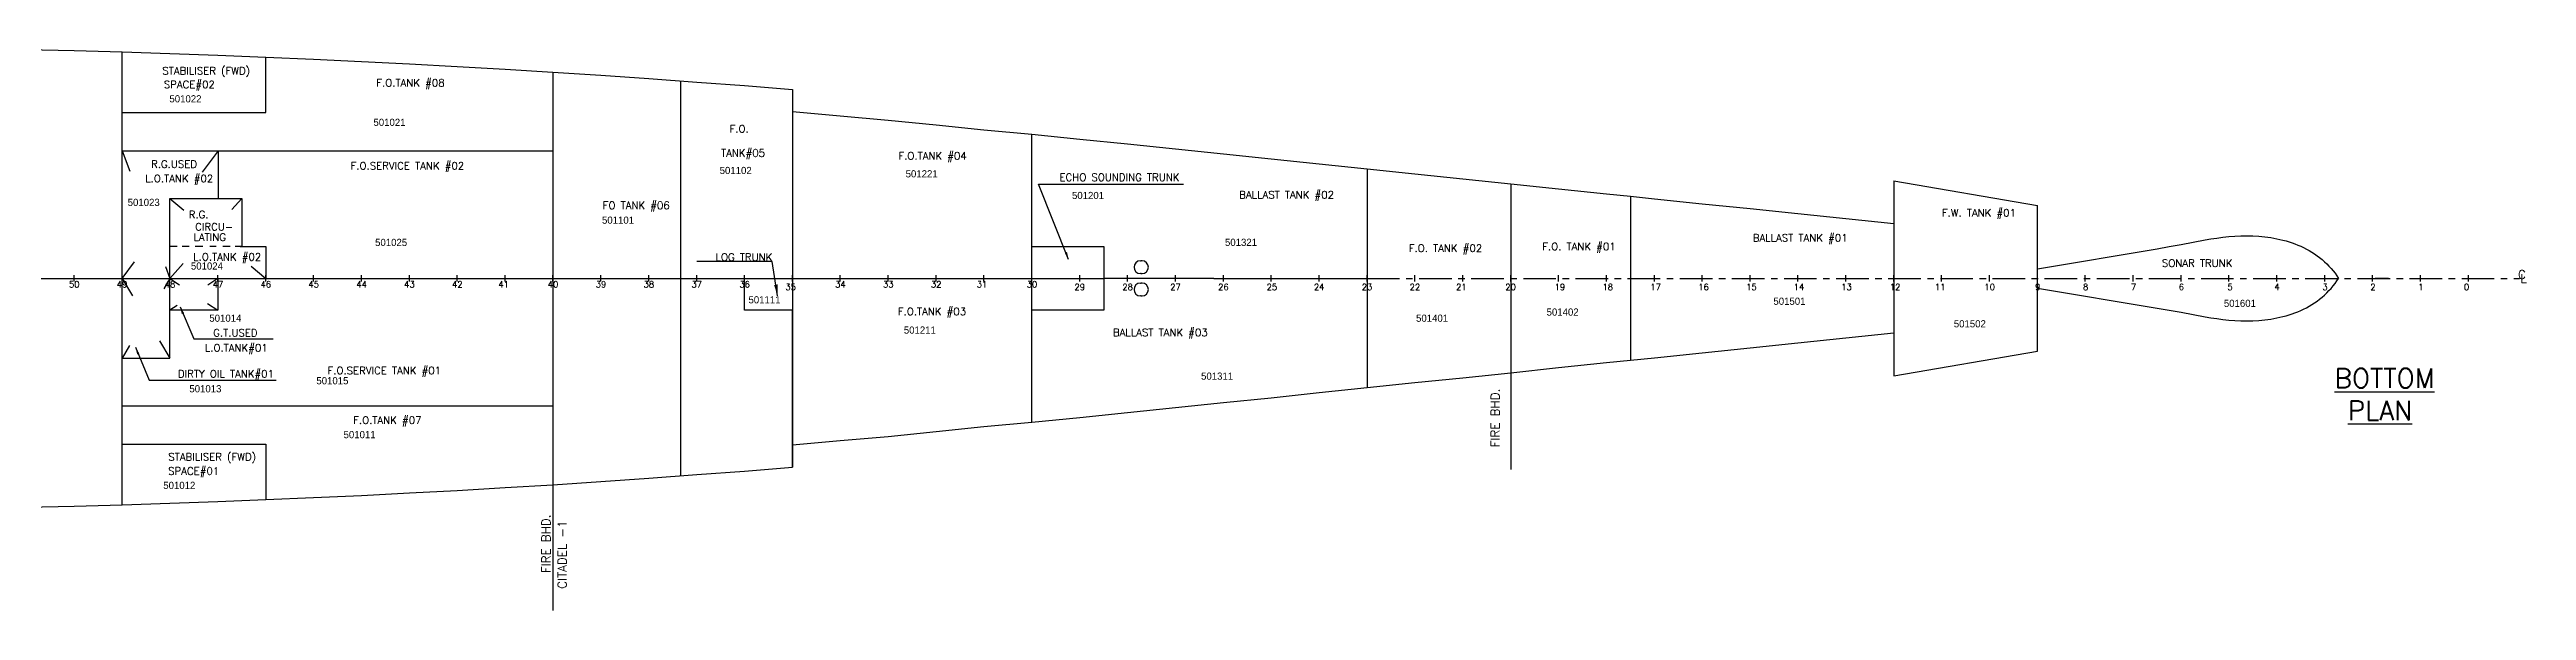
# Model space of a CAD drawing. Header units: inches. Extents: x -439515 to 169029, y 17745 to 226722.
# Drawn here: x 80828 to 147353, y 17745 to 32819 of the extents above; entities that cross this region are included whole.
import ezdxf
from ezdxf.enums import TextEntityAlignment as Align

# ---------------------------------------------------------------- set-up
doc = ezdxf.new("R2010")
doc.units = ezdxf.units.IN
doc.header["$LTSCALE"] = 700
doc.header["$MEASUREMENT"] = 0
doc.linetypes.add('CENTER', pattern=[2, 1.25, -0.25, 0.25, -0.25])
for name, color, linetype in [('01', 7, 'Continuous'), ('1', 2, 'Continuous'), ('COMPT.NOS', 4, 'Continuous'), ('COMPTNAME', 7, 'Continuous'), ('HOLD', 7, 'Continuous')]:
    doc.layers.add(name, color=color, linetype=linetype)
doc.styles.add('ROMANS', font='romans')
doc.styles.add('style1', font='romans.shx', dxfattribs={"height": 250})
doc.dimstyles.new('ISO-25', dxfattribs={"dimtxt": 2.5, "dimasz": 2.5, "dimexe": 1.25, "dimexo": 0.625, "dimtad": 1, "dimdsep": 46, "dimtxsty": 'Standard', "dimcen": 2.5, "dimadec": 0, "dimazin": 0, "dimtfac": 1, "dimtmove": 2, "dimatfit": 3, "dimfxl": 1, "dimtolj": 1, "dimtzin": 0, "dimarcsym": 0})
doc.dimstyles.get("Standard").update_dxf_attribs({"dimtxt": 150.18, "dimasz": 200.18, "dimexe": 0.8, "dimexo": 0.625, "dimgap": 0.09, "dimtad": 0, "dimtih": 1, "dimtoh": 1, "dimdec": 0, "dimzin": 0, "dimdsep": 46, "dimtxsty": 'Standard', "dimcen": 8.09, "dimclrd": 40, "dimclre": 40, "dimadec": 0, "dimazin": 0, "dimtfac": 1, "dimtdec": 0, "dimtofl": 0, "dimtmove": 0, "dimatfit": 3, "dimfxl": 1, "dimtolj": 1, "dimtzin": 0, "dimarcsym": 0})

# ---------------------------------------------------------------- blocks, each defined once
blk = doc.blocks.new('MH1', base_point=(89752, 115291))
at = {"linetype": 'Continuous'}
blk.add_line((89777, 115491), (89752, 115491), dxfattribs=at)
for points in [[(89727, 115491), (89752, 115491)], [(89752, 115091), (89727, 115091)], [(89752, 115091), (89727, 115091)], [(89752, 115091), (89727, 115091)], [(89752, 115091), (89727, 115091)], [(89752, 115091), (89777, 115091)], [(89752, 115091), (89777, 115091)], [(89752, 115091), (89777, 115091)], [(89752, 115091), (89777, 115091)]]:
    blk.add_lwpolyline(points, dxfattribs=at)
blk.add_lwpolyline([(89777, 115091, 1), (89777, 115491)], format="xyb", dxfattribs=at)
blk.add_arc((89727, 115291), 200, 90, 270, dxfattribs=at)

msp = doc.modelspace()

# ---------------------------------------------------------------- linework, layer by layer
at = {"color": 7}
for p, q in [((82776, 20586), (82776, 32754)), ((86634, 31128), (86634, 32614)), ((94350, 32214), (94350, 21125)), ((100781, 31744), (100781, 21596)), ((82776, 31128), (86634, 31128)), ((82776, 30099), (94350, 30099)), ((82776, 30099), (82982, 29550)), ((84934, 29527), (85366, 30099)), ((85366, 28813), (85366, 30099)), ((107211, 22796), (107211, 30543)), ((116213, 29614), (116213, 23725)), ((130360, 29286), (130360, 24054)), ((84062, 24526), (84062, 28813)), ((84062, 28813), (84431, 28505)), ((84062, 28813), (85991, 28813)), ((85991, 28813), (85725, 28518)), ((85991, 28813), (85991, 27527)), ((107390, 29200), (111281, 29200)), ((120072, 29213), (120072, 24126)), ((134218, 24716), (134218, 28624)), ((84255, 27527), (84062, 27527)), ((84574, 27527), (84386, 27527)), ((84941, 27527), (84742, 27527)), ((85307, 27527), (85129, 27527)), ((85679, 27527), (85485, 27527)), ((85991, 27527), (85815, 27527)), ((85947, 27527), (86634, 27527)), ((86634, 27527), (86634, 26670)), ((107211, 27527), (109140, 27527)), ((109140, 27527), (109140, 25812)), ((78918, 26670), (97780, 26670)), ((82776, 26670), (83113, 27116)), ((82776, 26670), (83059, 26198)), ((84062, 26670), (83895, 26392)), ((83943, 26986), (84062, 26670)), ((84418, 27066), (84062, 26670)), ((84062, 26670), (84317, 26500)), ((85348, 26670), (85080, 26491)), ((85348, 26670), (85348, 25812)), ((86240, 26998), (86634, 26670)), ((97780, 26670), (100781, 26670)), ((99495, 25812), (99495, 26670)), ((100781, 26670), (107211, 26670)), ((107211, 26670), (109140, 26670)), ((112098, 26670), (109140, 26670)), ((112098, 26670), (116213, 26670)), ((143647, 26670), (143292, 26670)), ((85069, 25998), (85348, 25812)), ((84259, 25944), (84062, 25812)), ((85348, 25812), (84062, 25812)), ((100781, 25812), (99495, 25812)), ((100781, 21596), (100781, 25812)), ((109140, 25812), (107211, 25812)), ((82979, 24865), (82776, 24526)), ((83785, 24987), (84062, 24526)), ((82776, 24526), (84062, 24526)), ((82776, 23240), (94350, 23240)), ((82776, 22211), (86634, 22211)), ((86634, 22211), (86634, 20725))]:
    msp.add_line(p, q, dxfattribs=at)
at = {"color": 7, "linetype": 'Continuous'}
for p, q in [((97780, 21362), (97780, 31977)), ((81490, 26584), (81490, 26755)), ((82776, 26584), (82776, 26755)), ((84062, 26584), (84062, 26755)), ((85348, 26584), (85348, 26755)), ((86634, 26584), (86634, 26755)), ((87920, 26584), (87920, 26755)), ((89206, 26584), (89206, 26755)), ((90492, 26584), (90492, 26755)), ((91778, 26584), (91778, 26755)), ((93064, 26584), (93064, 26755)), ((94350, 26584), (94350, 26755)), ((95636, 26584), (95636, 26755)), ((96923, 26584), (96923, 26755)), ((98209, 26584), (98209, 26755)), ((99495, 26584), (99495, 26755)), ((100781, 26584), (100781, 26755)), ((102067, 26584), (102067, 26755)), ((103353, 26584), (103353, 26755)), ((104639, 26584), (104639, 26755)), ((105925, 26584), (105925, 26755)), ((107211, 26584), (107211, 26755)), ((108497, 26584), (108497, 26755)), ((109783, 26584), (109783, 26755)), ((111069, 26584), (111069, 26755)), ((112355, 26584), (112355, 26755)), ((113641, 26584), (113641, 26755)), ((114927, 26584), (114927, 26755)), ((116213, 26584), (116213, 26755)), ((117500, 26584), (117500, 26755)), ((118786, 26584), (118786, 26755)), ((120072, 26584), (120072, 26755)), ((121358, 26584), (121358, 26755)), ((122644, 26584), (122644, 26755)), ((123930, 26584), (123930, 26755)), ((125216, 26584), (125216, 26755)), ((126502, 26584), (126502, 26755)), ((127788, 26584), (127788, 26755)), ((129074, 26584), (129074, 26755)), ((130360, 26584), (130360, 26755)), ((131646, 26584), (131646, 26755)), ((132932, 26584), (132932, 26755)), ((134218, 26584), (134218, 26755)), ((134218, 26584), (134218, 26755)), ((134218, 26584), (134218, 26755)), ((134218, 26584), (134218, 26755)), ((135504, 26584), (135504, 26755)), ((135504, 26584), (135504, 26755)), ((136790, 26584), (136790, 26755)), ((136790, 26584), (136790, 26755)), ((138077, 26584), (138077, 26755)), ((139363, 26584), (139363, 26755)), ((140649, 26584), (140649, 26755)), ((140649, 26584), (140649, 26755)), ((141935, 26584), (141935, 26755)), ((143221, 26584), (143221, 26755)), ((144507, 26584), (144507, 26755)), ((145793, 26584), (145793, 26755))]:
    msp.add_line(p, q, dxfattribs=at)
msp.add_line((123287, 28877), (123287, 24462))
at = {"color": 5, "linetype": 'CENTER'}
msp.add_line((116213, 26670), (147165, 26670), dxfattribs=at)
at = {"layer": '01', "linetype": 'ByBlock'}
for p, q in [((130360, 29286), (134218, 28624)), ((130360, 24054), (134218, 24716))]:
    msp.add_line(p, q, dxfattribs=at)
at = {"layer": '01', "color": 4, "linetype": 'ByBlock'}
for p, q in [((120072, 24126), (120072, 21532)), ((94350, 21125), (94350, 17745))]:
    msp.add_line(p, q, dxfattribs=at)
at = {"layer": '1', "color": 7, "linetype": 'Continuous'}
for points in [[(134218, 26930), (137434, 27466), (137755, 27524), (138077, 27582), (138398, 27643), (138720, 27701), (138880, 27728), (139040, 27752), (139201, 27773), (139363, 27790), (139523, 27803), (139684, 27812), (139844, 27815), (140006, 27812), (140168, 27802), (140329, 27786), (140489, 27764), (140649, 27735), (140731, 27717), (140813, 27697), (140895, 27675), (140976, 27651), (141056, 27626), (141136, 27597), (141215, 27566), (141292, 27533), (141368, 27497), (141443, 27458), (141517, 27417), (141589, 27374), (141660, 27327), (141729, 27278), (141797, 27227), (141862, 27174), (141925, 27118), (141987, 27060), (142047, 27000), (142104, 26938), (142158, 26874), (142211, 26808), (142261, 26740), (142308, 26670)], [(134218, 26409), (137434, 25873), (137755, 25816), (138077, 25757), (138398, 25697), (138720, 25638), (138880, 25612), (139040, 25588), (139201, 25566), (139363, 25549), (139523, 25536), (139684, 25528), (139844, 25524), (140006, 25528), (140168, 25537), (140329, 25553), (140489, 25576), (140649, 25605), (140731, 25623), (140813, 25643), (140895, 25664), (140976, 25688), (141056, 25714), (141136, 25742), (141215, 25773), (141292, 25806), (141368, 25842), (141443, 25881), (141517, 25922), (141589, 25966), (141660, 26012), (141729, 26061), (141797, 26112), (141862, 26166), (141925, 26221), (141987, 26280), (142047, 26340), (142104, 26401), (142158, 26466), (142211, 26532), (142261, 26599), (142308, 26670)]]:
    msp.add_lwpolyline(points, dxfattribs=at)
at = {"layer": 'COMPTNAME', "color": 0}
msp.add_line((100238, 27119), (98212, 27119), dxfattribs=at)
at = {"layer": 'COMPTNAME', "color": 7}
for p, q in [((84700, 25042), (86837, 25042)), ((83506, 23931), (86914, 23931))]:
    msp.add_line(p, q, dxfattribs=at)
at = {"layer": 'HOLD', "color": 7}
for points in [[(80204, 32819), (81490, 32790), (82776, 32754), (84062, 32712), (85348, 32666), (86634, 32613), (87920, 32561), (89206, 32501), (90492, 32433), (91778, 32366), (93064, 32291), (94350, 32214), (95636, 32126), (96923, 32042), (98209, 31944), (99495, 31851), (100781, 31744)], [(100781, 31154), (102067, 31040), (103353, 30924), (104639, 30795), (105925, 30662), (107211, 30543), (108497, 30414), (109783, 30285), (111069, 30150), (112355, 30018), (113641, 29885), (114927, 29744), (116213, 29614), (117500, 29481), (118786, 29347), (120072, 29213), (121358, 29077), (122644, 28941), (123287, 28877), (123930, 28811), (125216, 28676), (126502, 28544), (127788, 28410), (129074, 28277), (130360, 28144)], [(130360, 25195), (129074, 25062), (127788, 24929), (126502, 24795), (125216, 24663), (123930, 24529), (123287, 24462), (122644, 24398), (121358, 24262), (120072, 24126), (118786, 23992), (117500, 23858), (116213, 23725), (114927, 23595), (113641, 23454), (112355, 23322), (111069, 23190), (109783, 23054), (108497, 22925), (107211, 22796), (105925, 22677), (104639, 22544), (103353, 22415), (102067, 22300), (100781, 22186)], [(80204, 20521), (81490, 20550), (82776, 20586), (84062, 20628), (85348, 20673), (86634, 20726), (87920, 20779), (89206, 20839), (90492, 20906), (91778, 20973), (93064, 21049), (94350, 21125), (95636, 21213), (96923, 21297), (98209, 21395), (99495, 21489), (100781, 21596)]]:
    msp.add_lwpolyline(points, dxfattribs=at)

# ---------------------------------------------------------------- block references
at = {"color": 7, "linetype": 'Continuous', "xscale": 0.8573749999999999, "yscale": 0.8573749999999999, "zscale": 0.8573749999999999}
for p in [(110150, 26970), (110150, 26370)]:
    msp.add_blockref('MH1', p, dxfattribs=at)

# ---------------------------------------------------------------- texts
at = {"style": 'ROMANS'}
for s, p in [('C', (147229, 26653)), ('L', (147277, 26549))]:
    msp.add_text(s, height=236, dxfattribs=at).set_placement(p, align=Align.CENTER)
at = {"color": 7, "style": 'ROMANS'}
for s, p in [('50', (81492, 26509)), ('49', (82778, 26509)), ('48', (84065, 26509)), ('47', (85351, 26509)), ('46', (86637, 26509)), ('45', (87923, 26509)), ('44', (89209, 26509)), ('43', (90495, 26509)), ('42', (91781, 26509)), ('41', (93024, 26509)), ('40', (94353, 26509)), ('39', (95639, 26509)), ('38', (96925, 26509)), ('37', (98211, 26509)), ('36', (99497, 26509)), ('34', (102069, 26509)), ('33', (103355, 26509)), ('32', (104642, 26509)), ('31', (105873, 26509)), ('30', (107214, 26509))]:
    msp.add_text(s, height=165, dxfattribs=at).set_placement(p, align=Align.MIDDLE)
for s, p in [('35', (100732, 26356)), ('29', (108497, 26356)), ('28', (109783, 26356)), ('27', (111069, 26356)), ('26', (112356, 26356)), ('25', (113659, 26356)), ('24', (114928, 26356)), ('23', (116214, 26356)), ('22', (117500, 26356)), ('21', (118747, 26356)), ('20', (120068, 26356)), ('19', (121393, 26356)), ('18', (122679, 26356)), ('17', (123965, 26356)), ('16', (125251, 26356)), ('15', (126537, 26356)), ('14', (127814, 26356)), ('13', (129090, 26356)), ('12', (130395, 26356)), ('11', (131606, 26356)), ('10', (132936, 26356)), ('9', (134227, 26356)), ('8', (135513, 26356)), ('7', (136799, 26356)), ('6', (138085, 26356)), ('5', (139392, 26356)), ('4', (140657, 26356)), ('3', (141944, 26356)), ('2', (143230, 26356)), ('1', (144516, 26356)), ('0', (145743, 26356))]:
    msp.add_text(s, height=165, dxfattribs=at).set_placement(p, align=Align.CENTER)
for s, p in [('FIRE BHD.', (119770, 23706)), ('FIRE BHD.', (94280, 20325)), ('CITADEL -1', (94717, 20167))]:
    msp.add_text(s, height=235.8, rotation=90, dxfattribs=at).set_placement(p, align=Align.RIGHT)
at = {"linetype": 'Continuous', "insert": (142198, 24244), "char_height": 518.2, "width": 3372.63, "attachment_point": 1, "style": 'ROMANS'}
msp.add_mtext('{\\LBOTTOM}\\P {\\LPLAN}', dxfattribs=at)
at = {"layer": 'COMPT.NOS', "color": 4, "linetype": 'ByBlock', "char_height": 192.9, "width": 1570.24, "attachment_point": 1}
for s, insert in [('501022', (84048, 31591)), ('501021', (89528, 30959)), ('501102', (98826, 29665)), ('501221', (103821, 29575)), ('501023', (82927, 28808)), ('501201', (108289, 28993)), ('501101', (95666, 28330)), ('501025', (89572, 27732)), ('501321', (112398, 27734)), ('501024', (84625, 27098)), ('501111', (99600, 26191)), ('501501', (127128, 26151)), ('501601', (139226, 26095)), ('501014', (85120, 25696)), ('501211', (103773, 25377)), ('501401', (117530, 25696)), ('501402', (121036, 25861)), ('501502', (131973, 25546)), ('501015', (87995, 24016)), ('501311', (111756, 24139)), ('501013', (84584, 23800)), ('501011', (88725, 22567)), ('501012', (83883, 21203))]:
    msp.add_mtext(s, dxfattribs=dict(at, insert=insert))
at = {"layer": 'COMPTNAME', "color": 7, "style": 'style1'}
for s, p in [('STABILISER (FWD)', (86215, 32147)), ('SPACE#02', (85269, 31780)), ('F.O.TANK #08', (91439, 31824)), ('F.O.', (99607, 30587)), ('TANK#05', (100046, 29938)), ('F.O.TANK #04', (105462, 29860)), ('L.O.TANK #02', (85224, 29253)), ('R.G.USED', (84790, 29639)), ('F.O.SERVICE TANK #02', (91965, 29595)), ('ECHO SOUNDING TRUNK', (111176, 29285)), ('FO TANK #06', (97485, 28531)), ('BALLAST TANK #02', (115326, 28816)), ('R.G.', (85098, 28285)), ('CIRCU-', (85759, 27954)), ('F.W. TANK #01', (133642, 28332)), ('L.O.TANK #02', (86513, 27145)), ('LATING', (85567, 27677)), ('LOG TRUNK', (100241, 27141)), ('F.O. TANK #02', (119306, 27378)), ('F.O. TANK #01', (122891, 27423)), ('BALLAST TANK #01', (129119, 27657)), ('SONAR TRUNK', (139456, 26979)), ('G.T.USED ', (86553, 25104)), ('F.O.TANK #03', (105446, 25682)), ('BALLAST TANK #03', (111934, 25116)), ('L.O.TANK#01', (86688, 24700)), ('DIRTY OIL TANK#01', (86856, 24005)), ('F.O.SERVICE TANK #01', (91345, 24091)), ('F.O.TANK #07', (90818, 22759)), ('STABILISER (FWD)', (86376, 21773)), ('SPACE#01', (85385, 21393))]:
    msp.add_text(s, height=200, dxfattribs=at).set_placement(p, align=Align.RIGHT)

# ---------------------------------------------------------------- leaders
at = {"color": 7}
msp.add_leader([(108199, 27179), (107390, 29200)], dimstyle='Standard', dxfattribs=at)
at = {"color": 3}
for points in [[(84334, 25908), (84700, 25042)], [(83136, 24818), (83506, 23931)]]:
    msp.add_leader(points, dimstyle='Standard', dxfattribs=at)
at = {"layer": 'COMPTNAME', "color": 0}
msp.add_leader([(100381, 26203), (100238, 27119)], dimstyle='ISO-25', override={"dimasz": 300, "dimgap": 0.625, "dimtad": 0}, dxfattribs=at)

doc.saveas('drawing.dxf')
